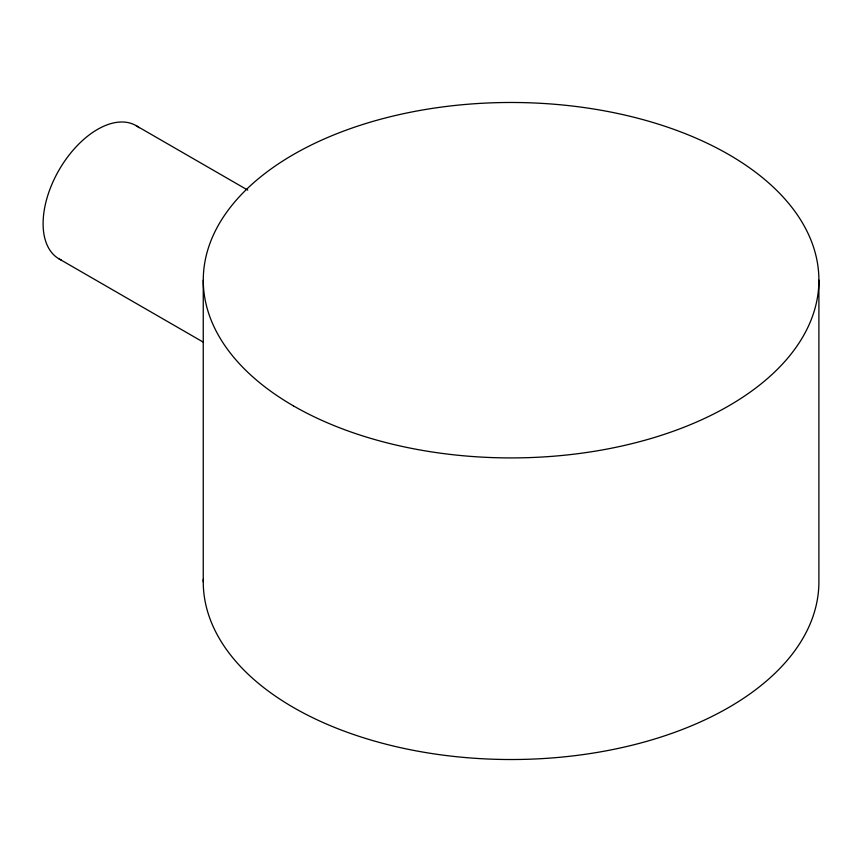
<?xml version="1.0" encoding="UTF-8"?>
<svg xmlns="http://www.w3.org/2000/svg" width="862" height="862" viewBox="0 0 862 862"><rect width="100%" height="100%" fill="white"/><g stroke="black" fill="none" stroke-linecap="round" stroke-linejoin="round"><path stroke-width="1.29" d="M135.991 125.583L247.739 190.103M59.036 258.88L203.367 342.203M818.9 280.193L818.9 581.807A307.82 177.723 0 0 1 508.86 759.519A307.82 177.723 0 0 1 203.281 579.242M203.249 280.193L203.249 581.807M61.331 260.055A76.955 44.425 -60 0 1 59.607 169.049A76.955 44.425 -60 0 1 139.191 127.77M293.414 405.862A307.82 177.723 0 0 0 808.416 326.192A307.82 177.723 0 0 0 431.409 108.537A307.82 177.723 0 0 0 293.414 405.862"/></g></svg>
